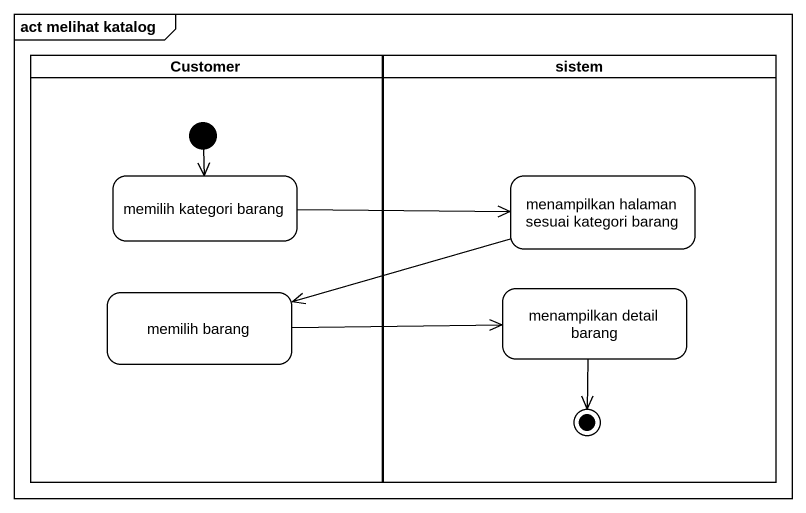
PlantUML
@startuml
mainframe act melihat katalog
hide empty description
state Customer <<partition>> {
  state "memilih kategori barang" as memilih_kategori_barang
  state "memilih barang" as memilih_barang
  [*] --> memilih_kategori_barang
}
state sistem <<partition>> {
  state "menampilkan halaman sesuai kategori barang" as menampilkan_halaman_sesuai
  state "menampilkan detail barang" as menampilkan_detail_barang
  menampilkan_detail_barang --> [*]
}
memilih_kategori_barang -right-> menampilkan_halaman_sesuai
menampilkan_halaman_sesuai -left-> memilih_barang
memilih_barang -right-> menampilkan_detail_barang
@enduml
